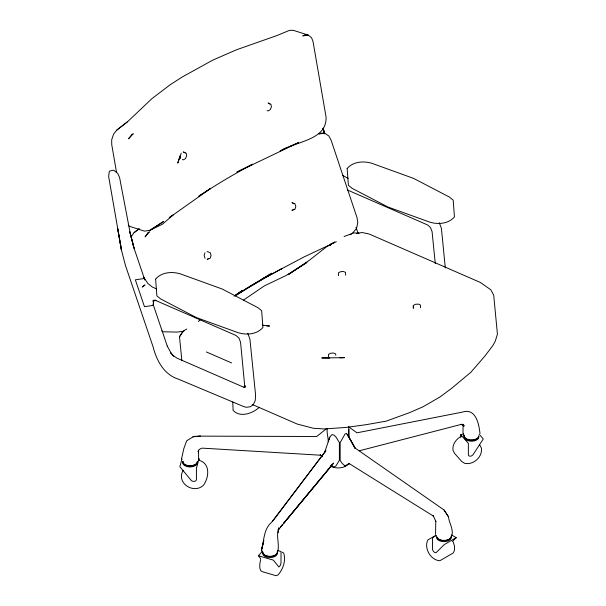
<?xml version="1.0" encoding="UTF-8"?>
<svg xmlns="http://www.w3.org/2000/svg" width="606" height="606" viewBox="0 0 606 606"><rect width="100%" height="100%" fill="white"/><g stroke="black" fill="none" stroke-linecap="round" stroke-linejoin="round"><path stroke-width="0.91" d="M277.283 551.604L277.283 552.831A7.333 4.234 0 0 1 269.428 557.55A7.333 4.234 0 0 1 262.943 552.18M345.647 275.192L345.534 272.397L343.443 271.488L340.474 271.708L338.368 272.92L338.489 275.715M348.821 429.434L348.829 437.199M413.36 306.818L413.345 308.318L413.231 305.53L415.337 304.31L418.307 304.098L420.39 305.007L420.511 307.795M143.334 277.184L144.236 278.237L143.569 278.616L135.343 279.813L144.463 306.674L152.689 305.477L153.363 305.098L153.447 300.667L152.78 301.053L155.984 300.379L154.863 300.114L235.984 335.451L238.976 338.118L240.552 342.208L244.869 387.613L245.195 385.749L243.915 387.431L244.589 387.045L242.938 386.87L176.997 358.154L172.952 355.358L170.809 352.934L173.68 356.146L172.952 355.358M153.447 300.667L153.363 304.045L153.826 300.038M278.237 532.682L278.896 527.765C275.359 536.181 280.51 545.392 277.056 553.498A7.333 4.234 0 0 1 269.428 556.573A7.333 4.234 0 0 1 262.724 552.846L261.504 549.998L263.89 540.363M260.625 559.512L259.8 564.05L259.8 567.943L260.625 570.594L262.156 571.617L276.041 575.7L278.04 574.927C283.146 569.284 286.062 560.565 283.729 553.142L282.199 552.127M181.505 459.015L183.769 448.811L186.633 440.85L193.837 436.388L200.472 436.206L192.958 436.737L200.056 436.131L316.68 436.502L326.513 428.654M263.254 543.006L261.504 549.998C264.155 540.681 263.481 529.167 271.496 522.41L325.945 450.644L272.609 521.334M182.005 458.878L179.861 466.703L190.966 480.119C192.147 481.588 194.587 481.944 195.98 480.573L196.427 479.717L196.427 468.218L199.056 458.651L199.056 460.424M183.194 470.256C175.664 483.08 193.965 494.701 203.601 485.08C209.29 476.998 210.396 462.719 198.359 460.159M204.98 252.778L204.131 255.558L205.048 258.277M328.876 439.918L329.747 437.191L331.899 434.616L333.974 435.116L335.875 436.903L339.39 442.615L339.39 460.31L335.875 466.029L333.974 466.915L331.899 466.415M324.695 452.303L329.747 437.191M181.255 153.144L177.763 163.082L180.08 155.871L180.543 158.507M184.027 330.967L182.05 332.77L179.49 336.807L181.883 360.714M179.49 336.807L182.05 332.77M131.305 236.59L134.032 232.666L139.009 228.848M280.139 150.962C294.917 141.418 327.21 140.607 326.051 116.966L313.044 41.625L311.567 37.739L308.189 35.095L293.296 30.3L289.577 30.345L276.662 35.656L236.651 49.73L212.797 60.1L182.308 76.962L170.422 84.567L151.901 98.657L127.518 121.768L116.7 130.161L113.64 134.024L111.701 139.744L111.716 144.47L116.564 172.589M278.662 529.53L333.573 463.082L283.578 523.342L332.323 464.741L330.967 465.438M278.154 529.871L279.358 528.424M282.373 524.788L280.563 526.97L282.366 524.811M260.716 558.694L258.444 555.755L262.55 551.104M452.258 541.567L456.235 537.666L451.485 534.924M198.351 321.46L200.412 319.665M259.33 407.262C252.785 413.436 240.135 417.996 233.098 410.383L232.787 402.028M127.518 121.768L116.7 130.161M139.13 228.78L134.032 232.666M234.075 296.19L242.567 290.312L234.992 295.463M461.56 436.093C456.401 438.797 452.114 444.259 453.008 450.341L454.636 453.462L461.704 461.477L464.711 463.348C473.324 465.249 482.596 456.985 481.437 448.182L479.816 445.062M334.694 241.9L329.225 245.544L330.846 244.741M169.233 217.584L173.074 215.047L162.453 224.212L149.917 230.325L144.47 231.136L129.578 226.349L128.222 225.288M243.514 300.091L264.496 285.797L285.888 275.632L306.969 262.368L288.221 274.677L309.196 260.383L326.854 246.551L330.891 244.612M198.685 196.238L202.548 193.715M204.093 192.708L210.274 188.678L169.392 217.592M199.548 195.768C216.736 184.322 234.439 173.884 252.649 164.211L236.908 172.096L298.493 142.63L289.289 146.75M243.923 290.085L237.749 294.046L266.648 276.904L282.048 268.534L266.648 276.904M245.46 289.092L269.723 274.776L252.778 284.562L235.363 295.872M271.465 273.17L261.254 279.669L263.754 278.078M349.957 234.84L352.222 233.492L356.578 228.364L357.79 222.523L357.032 217.66L331.035 139.994L328.823 135.971L324.718 133.199L320.672 133.191L318.9 133.949L324.718 133.199M208.578 258.527L207.176 259.338L210.237 258.148L211.085 255.361L210.176 252.649L207.085 251.558M294.031 209.199L291.925 210.411L294.986 209.221L295.826 206.434L294.917 203.722L291.834 202.631M436.752 537.272A7.333 4.234 0 0 0 443.94 540.681A7.333 4.234 0 0 0 451.137 537.272C454.598 530.765 449.182 523.463 448.455 516.857L444.077 510.002L355.018 447.985L347.162 434.199L355.343 448.652L348.079 435.411L346.306 433.351L344.973 434.123L340.163 442.615L340.163 460.31L341.928 463.128L344.973 465.923L346.306 465.15M435.752 535.409L427.859 539.961C423.662 548.066 430.73 560.3 439.85 560.724L453.25 552.983L454.538 550.134L454.538 546.241L453.25 541.9M436.456 535.386L432.502 537.666L432.502 549.165A3.053 1.765 60 0 0 434.199 552.104A3.053 1.765 60 0 0 436.418 552.324L444.365 544.514L456.235 537.666M186.792 329.05L182.732 331.346L176.914 332.096L163.158 331.762L161.794 330.838M280.123 269.587L304.182 256.868L331.293 244.142M344.973 465.923L349.632 463.734L348.67 463.249L433.745 516.312L432.987 515.411L435.956 521.531M333.777 242.786L329.611 244.695L336.345 241.749M282.585 149.743L287.615 147.493M344.094 236.514L353.677 232.946L359.146 233.083L357.517 233.515M460.742 437.373L460.742 434.722L463.385 433.949M359.403 450.766L461.696 424.276L460.871 424.465L463.12 425.026L464.264 426.048L462.916 424.511L463.34 425.957L463.105 424.238L462.999 432.502L464.438 437.168M356.608 233.696L359.146 233.083M359.949 232.871L362.206 232.522L369.266 234.052L480.293 282.419L490.868 289.842L493.701 295.122L497.435 334.262L495.208 341.314L492.822 345.594L484.808 356.184L470.9 372.22L451.705 388.279L439.941 397.013L422.988 406.8L409.33 412.739L386.158 421.147L366.168 424.677L346.056 427.427L324.233 428.95L313.4 428.283L297.266 424.071L252.157 404.429M339.913 357.828L344.526 357.661L321.756 357.934L329.8 358.131M266.867 325.93L269.625 326.028L262.284 325.142M277.495 550.483L281.01 551.521L281.01 563.012L280.426 565.269L278.881 567.019L273.397 560.149L258.444 555.755M267.094 110.587L268.132 110.921L270.238 109.701L271.405 106.974L270.95 104.338L268.102 103.005L269.912 104.005M182.353 159.514L183.383 159.848L185.489 158.628L186.656 155.901L186.201 153.265L183.36 151.932L185.171 152.932M348.162 178.346L342.572 175.422M347.246 189.913L427.753 225.031L430.495 227.538L432.078 231.636L435.282 263.633M156.636 288.918L152.356 287.055L147.773 283.35L144.023 277.616M206.381 351.95L231.613 362.941M292.539 202.987L293.963 203.692M348.677 426.882L356.957 432.82L462.196 412.148C475.793 407.58 478.982 423.905 479.99 433.661M322.24 456.409L320.112 454.841L322.15 456.295M322.15 456.439L320.703 455.22L202.109 448.129L199.828 449.099L198.579 450.341L198.101 451.864L198.571 450.167L198.594 458.628M479.21 434.313L483.308 438.956L473.294 454.295A3.053 2.219 -41.4 0 1 470.498 456.182A3.053 2.219 -41.4 0 1 468.362 454.848L468.362 443.357L460.742 434.722M171.293 353.495L167.271 346.079L167.483 346.693L153.151 304.477L153.363 305.098M444.077 510.002L448.273 516.456M439.282 222.713L441.41 228.364L445.304 267.928M247.763 333.285L249.892 338.943L255.558 394.748L255.277 400.278L254.717 401.763L253.119 404.838L250.316 406.747L246.15 407.308L243.407 406.459L178.399 379.159C164.037 374.697 156.568 360.525 153.106 346.89L125.442 265.413L121.238 249.263L117.723 228.712L121.42 249.778L108.641 176.475L109.315 171.362L109.981 170.975L113.261 170.172L114.526 170.892L117.7 173.339L119.571 177.444L129.79 230.947L133.82 247.566L144.849 280.025M356.002 227.265L358.199 233.734M348.079 435.411L348.541 436.873M323.172 128.495L324.581 133.903M323.096 128.267L324.445 133.502M323.225 128.245L324.498 133.494M335.777 355.222L335.648 353.934L333.558 353.025L330.588 353.237L328.482 354.457L328.603 357.245M435.775 521.13L435.555 534.469M327.21 428.897C326.626 433.328 328.376 437.494 328.263 441.872M348.798 427.003L348.798 437.373M197.374 461.59A7.333 4.234 0 0 1 190.337 465.984A7.333 4.234 0 0 1 182.724 461.923M197.374 461.34A7.333 4.234 0 0 1 190.337 465.741A7.333 4.234 0 0 1 182.724 461.674M197.374 462.567A7.333 4.234 0 0 1 188.905 466.915A7.333 4.234 0 0 1 183.171 461.264M348.427 463.62A10.999 6.348 0 0 1 330.24 466.075M478.551 435.85A7.333 4.234 0 0 1 472.066 441.213A7.333 4.234 0 0 1 464.211 436.502M478.778 436.517A7.333 4.234 0 0 1 470.635 440.221A7.333 4.234 0 0 1 464.211 435.525M478.778 436.275A7.333 4.234 0 0 1 470.635 439.979A7.333 4.234 0 0 1 464.211 435.275M451.137 536.598A7.333 4.234 0 0 1 443.94 541.658A7.333 4.234 0 0 1 436.752 536.598M451.137 537.022A7.333 4.234 0 0 1 443.94 540.431A7.333 4.234 0 0 1 436.752 537.022M277.056 553.255A7.333 4.234 0 0 1 269.428 556.323A7.333 4.234 0 0 1 262.724 552.604M155.621 279.093L156.886 295.864L160.696 298.955L196.359 317.559L238.082 332.664C246.392 335.247 256.989 334.535 262.921 327.49L261.663 310.711L257.845 307.621L222.19 289.017L180.467 273.912C172.149 271.337 161.552 272.041 155.621 279.093M347.147 168.513L348.405 185.292L352.222 188.383L387.885 206.987L429.609 222.084C437.918 224.667 448.516 223.955 454.447 216.91L453.182 200.131L449.372 197.048L413.709 178.444L371.986 163.34C363.676 160.757 353.078 161.469 347.147 168.513M147.788 232.999L145.061 236.923L149.409 231.803L147.788 232.999M131.593 134.949L128.533 138.819L133.252 133.759L131.593 134.949M143.508 286.07L142.258 287.047L145.031 284.934L143.508 286.07M163.605 221.47L149.917 230.325L163.605 221.47M304.47 35.14L302.735 35.905L308.189 35.095L304.47 35.14M134.002 248.081L129.775 231.863L134.002 248.081"/></g></svg>
